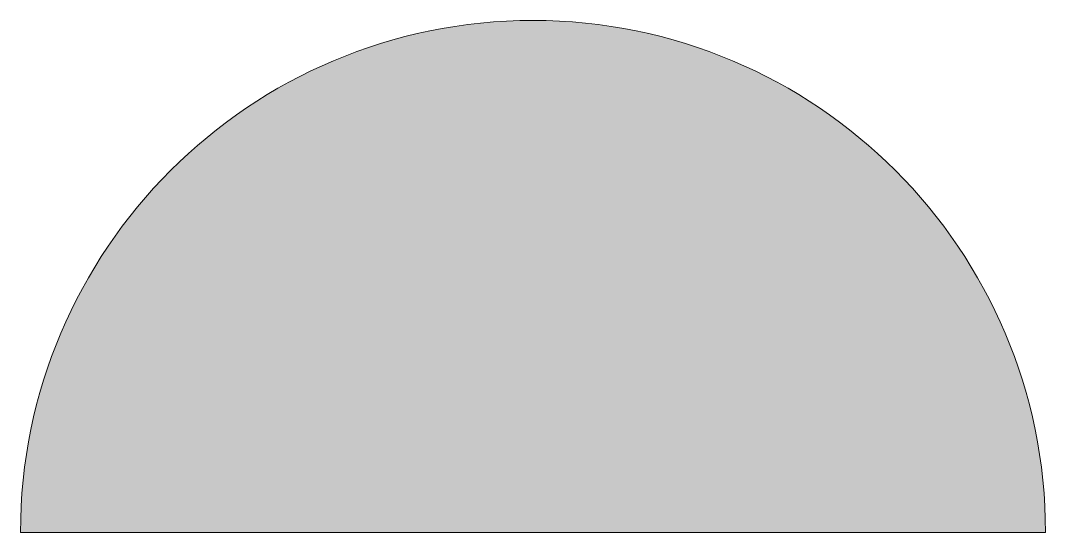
# Model space of a CAD drawing. Extents: x 0 to 100, y -50 to 0.
import ezdxf

# ---------------------------------------------------------------- set-up
doc = ezdxf.new("R2010")
doc.units = 0
doc.header["$MEASUREMENT"] = 0
doc.layers.add('Layer 1', color=7, linetype='Continuous', lineweight=0)

msp = doc.modelspace()

# ---------------------------------------------------------------- hatches: boundary and pattern name
at = {"layer": 'Layer 1', "true_color": 0x911922, "transparency": 33554687}
h = msp.add_hatch(color=244, dxfattribs=at)
h.dxf.hatch_style = 2
edge = h.paths.add_edge_path()
edge.add_spline(control_points=[(50, 0), (22.39, 0), (0, -22.39), (0, -50), (0, -50), (100, -50), (100, -50), (100, -22.39), (77.61, 0), (50, 0)], knot_values=[0, 0, 0, 0, 1, 1, 1, 2, 2, 2, 3, 3, 3, 3], degree=3, periodic=0)

# ---------------------------------------------------------------- linework, layer by layer
at = {"layer": 'Layer 1'}
msp.add_open_spline([(50, 0), (22.39, 0), (0, -22.39), (0, -50), (0, -50), (100, -50), (100, -50), (100, -22.39), (77.61, 0), (50, 0)], degree=3, knots=[0, 0, 0, 0, 1, 1, 1, 2, 2, 2, 3, 3, 3, 3], dxfattribs=at)

doc.saveas('drawing.dxf')
